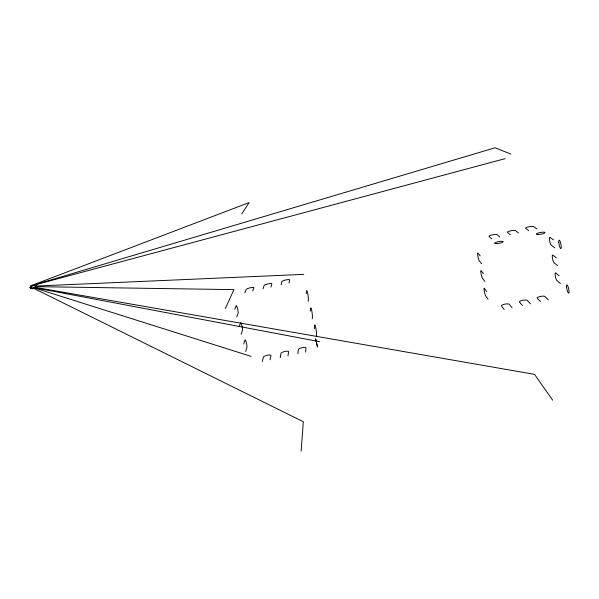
<?xml version="1.0" encoding="UTF-8"?>
<svg xmlns="http://www.w3.org/2000/svg" width="599" height="599" viewBox="0 0 599 599"><rect width="100%" height="100%" fill="white"/><g stroke="black" fill="none" stroke-linecap="round" stroke-linejoin="round"><path stroke-width="0.9" d="M316.302 336.271C317.507 335.088 314.288 317.418 314.527 328.754M312.169 318.803C313.277 317.433 310.567 300.84 310.372 311.21M301.147 451.227L303.334 421.748L33.207 288.104M305.625 352.085L305.977 347.952A3.916 1.071 -13.6 0 0 302.27 347.652A3.916 1.071 -13.6 0 0 298.347 349.591L297.883 353.747M32.099 285.131L32.376 285.438L31.695 285.453M32.413 285.341L31.17 285.813L31.627 285.888M32.99 288.389L31.852 288.74L31.867 287.894L30.25 287.79L30.257 286.981L30.998 286.779L31.141 287.221L30.616 286.771L31.56 286.749M319.626 341.677L35.775 287.954L35.626 286.636L36.292 286.554L36.277 286.023L35.348 285.76L35.334 284.48L34.712 284.787M34.877 285.072C34.525 284.023 36.067 285.401 35.933 286.097L35.985 287.647M35.648 287.602L36.06 287.692L32.735 288.546M35.76 287.879L35.985 286.869L35.468 286.966L36.239 286.187L35.086 285.73L35.97 285.536L36.292 286.554M308.073 301.387C309.256 299.964 306.568 284.128 306.254 293.712M30.437 288.186L31.081 287.797L30.871 288.224L30.085 287.902L30.257 286.981M287.977 355.956L288.598 351.763A3.916 1.071 -14 0 0 284.974 351.448A3.916 1.071 -14 0 0 280.983 353.403L280.242 357.61M288.988 283.087L289.602 279.943A3.998 0.794 -13.4 0 0 285.895 279.943A3.998 0.794 -13.4 0 0 281.822 281.642L281.081 284.81M270.074 359.804L270.965 355.559A3.923 1.063 -14.3 0 0 267.416 355.229A3.923 1.063 -14.3 0 0 263.365 357.199L262.355 361.459M35.895 287.483L534.533 374.36L552.667 400.177M270.965 287.078L271.864 283.874A3.998 0.794 -13.6 0 0 268.24 283.851A3.998 0.794 -13.6 0 0 264.099 285.573L263.081 288.8M245.642 351.501L246.908 347.368A3.923 0.592 77.8 0 0 246.301 342.598A3.923 0.592 77.8 0 0 245.006 340.022L243.703 344.051M35.85 285.963L36.112 286.524L35.97 285.536L35.184 286.082L303.745 274.364M241.142 334.182L242.49 330.296A3.946 0.599 77.6 0 0 241.891 325.549A3.946 0.599 77.6 0 0 240.566 322.868L239.188 326.65M252.696 291.077L253.871 287.812A4.006 0.786 -13.9 0 0 250.33 287.775A4.006 0.786 -13.9 0 0 246.122 289.504L244.819 292.791M236.695 316.901L238.117 313.262A3.968 0.606 77.4 0 0 237.533 308.545A3.968 0.606 77.4 0 0 236.171 305.76L234.718 309.286M225.374 308.507L233.954 289.631L35.626 286.636M32.054 285.394L31.702 285.648M241.741 213.888L249.147 202.582L32.294 285.236M32.331 285.468L30.983 286.03C32.196 287.131 29.059 286.764 31.754 286.614M32.646 288.261L34.315 287.775M35.109 288.022L36.06 287.692M34.869 288.074L35.341 287.737M35.161 288.186L36.142 287.273M32.091 288.688L33.304 288.164L32.571 288.351M31.762 288.471L32.241 288.141M32.144 288.853L33.304 288.097M35.581 286.15L36.112 285.97M35.401 285.394L35.184 286.082M35.528 285.633L34.772 285.948M30.983 286.03L34.345 285.476L32.181 285.895M34.727 284.929L35.378 284.518L34.098 285.648M34.989 285.461L35.461 285.124M31.141 287.221L30.616 286.771L30.085 287.101M34.008 285.364L35.386 284.555M31.073 286.322L32.346 285.431M31.17 285.813L32.174 285.117M35.962 287.153L35.745 286.157M35.611 287.4L35.468 286.966M35.304 284.57L495.081 147.773L510.797 154.055M35.056 284.847L505.182 158.63M35.813 286.509L36.254 286.412M30.871 288.224L31.627 288.059M32.78 288.201L32.99 288.306M34.136 287.834L251.213 356.405M553.469 239.87L549.934 237.376A4.028 0.816 78.4 0 0 549.597 240.573A4.028 0.816 78.4 0 0 551.17 245.156L554.711 247.761M536.869 228.915L533.582 226.587A4.141 0.794 -10.3 0 0 528.73 226.826A4.141 0.794 -10.3 0 0 525.615 228.331L528.767 230.682M556.366 257.855L552.81 255.099A4.006 0.809 78.1 0 0 552.458 258.184A4.006 0.809 78.1 0 0 554.03 262.789L557.602 265.671M518.479 232.989L515.484 230.6A4.126 0.794 -10.5 0 0 510.722 230.817A4.126 0.794 -10.5 0 0 507.533 232.337L510.393 234.756M559.226 275.899L555.64 272.874A3.983 0.801 77.9 0 0 555.273 275.854A3.983 0.801 77.9 0 0 556.853 280.489L560.447 283.627M499.761 237.084L497.065 234.628A4.103 0.801 -10.8 0 0 492.385 234.83A4.103 0.801 -10.8 0 0 489.121 236.365L491.689 238.844M548.407 299.904L545.015 296.535A4.058 1.071 -9.3 0 0 540.216 296.46A4.058 1.071 -9.3 0 0 537.213 298.212L540.478 301.611M530.407 303.85L527.3 300.421A4.036 1.071 -9.6 0 0 522.575 300.324A4.036 1.071 -9.6 0 0 519.505 302.098L522.493 305.557M480.188 255.825L477.815 253.092A4.013 0.487 78.2 0 0 477.875 256.192A4.013 0.487 78.2 0 0 479.215 260.805L481.611 263.657M512.078 307.796L509.255 304.307A4.021 1.078 -9.9 0 0 504.613 304.195A4.021 1.078 -9.9 0 0 501.468 305.977L504.178 309.496M483.453 273.668L481.042 270.673A3.991 0.487 78 0 0 481.087 273.661A3.991 0.487 78 0 0 482.435 278.303L484.861 281.418M486.702 291.563L484.247 288.306A3.968 0.479 77.9 0 0 484.277 291.189A3.968 0.479 77.9 0 0 485.624 295.861L488.088 299.23M34.892 285.169L35.229 286.165M317.5 346.971L315.666 338.982L317.5 346.971M558.8 242.385A4.32 0.921 78.3 0 0 560.881 248.578A4.32 0.921 78.3 0 0 560.365 242.086A4.32 0.921 78.3 0 0 558.8 242.385M566.557 286.899A4.26 0.898 77.7 0 0 568.646 293.181A4.26 0.898 77.7 0 0 568.166 286.966A4.26 0.898 77.7 0 0 566.557 286.899M496.324 243.651A4.388 0.891 -10.6 0 0 503.167 241.794A4.388 0.891 -10.6 0 0 497.14 241.951A4.388 0.891 -10.6 0 0 496.324 243.651M538.246 234.479A4.44 0.884 -10.1 0 0 545.038 232.629A4.44 0.884 -10.1 0 0 538.748 232.839A4.44 0.884 -10.1 0 0 538.246 234.479"/></g></svg>
